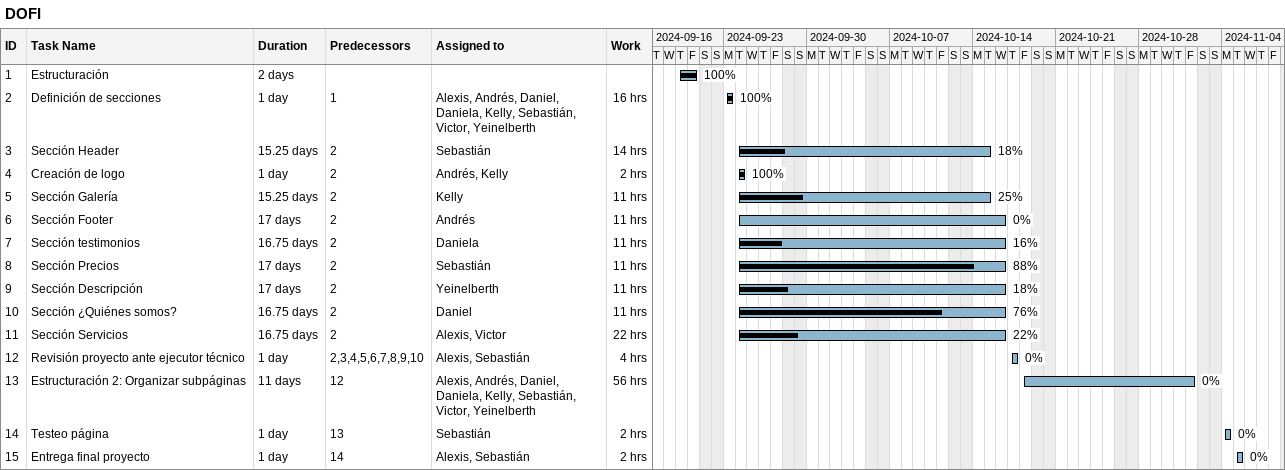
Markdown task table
DOFI

| ID | Task | Duration | Start | Finish | Predecessors | Resources | % complete | Work (h) |
|---|---|---|---|---|---|---|---|---|
| 1 | Estructuración | 2d | 2024-09-19 | 2024-09-20 |  |  | 100 |  |
| 2 | Definición de secciones | 1d | 2024-09-23 | 2024-09-23 | 1 | Alexis, Andrés, Daniel, Daniela, Kelly, Sebastián, Victor, Yeinelberth | 100 | 16 |
| 3 | Sección Header | 15.25d | 2024-09-24 | 2024-10-15 | 2 | Sebastián | 18 | 14 |
| 4 | Creación de logo | 1d | 2024-09-24 | 2024-09-24 | 2 | Andrés, Kelly | 100 | 2 |
| 5 | Sección Galería | 15.25d | 2024-09-24 | 2024-10-15 | 2 | Kelly | 25 | 11 |
| 6 | Sección Footer | 17d | 2024-09-24 | 2024-10-16 | 2 | Andrés | 0 | 11 |
| 7 | Sección testimonios | 16.75d | 2024-09-24 | 2024-10-16 | 2 | Daniela | 16 | 11 |
| 8 | Sección Precios | 17d | 2024-09-24 | 2024-10-16 | 2 | Sebastián | 88 | 11 |
| 9 | Sección Descripción | 17d | 2024-09-24 | 2024-10-16 | 2 | Yeinelberth | 18 | 11 |
| 10 | Sección ¿Quiénes somos? | 16.75d | 2024-09-24 | 2024-10-16 | 2 | Daniel | 76 | 11 |
| 11 | Sección Servicios | 16.75d | 2024-09-24 | 2024-10-16 | 2 | Alexis, Victor | 22 | 22 |
| 12 | Revisión proyecto ante ejecutor técnico | 1d | 2024-10-17 | 2024-10-17 | 2, 3, 4, 5, 6, 7, 8, 9, 10 | Alexis, Sebastián | 0 | 4 |
| 13 | Estructuración 2: Organizar subpáginas | 11d | 2024-10-18 | 2024-11-01 | 12 | Alexis, Andrés, Daniel, Daniela, Kelly, Sebastián, Victor, Yeinelberth | 0 | 56 |
| 14 | Testeo página | 1d | 2024-11-04 | 2024-11-04 | 13 | Sebastián | 0 | 2 |
| 15 | Entrega final proyecto | 1d | 2024-11-05 | 2024-11-05 | 14 | Alexis, Sebastián | 0 | 2 |
